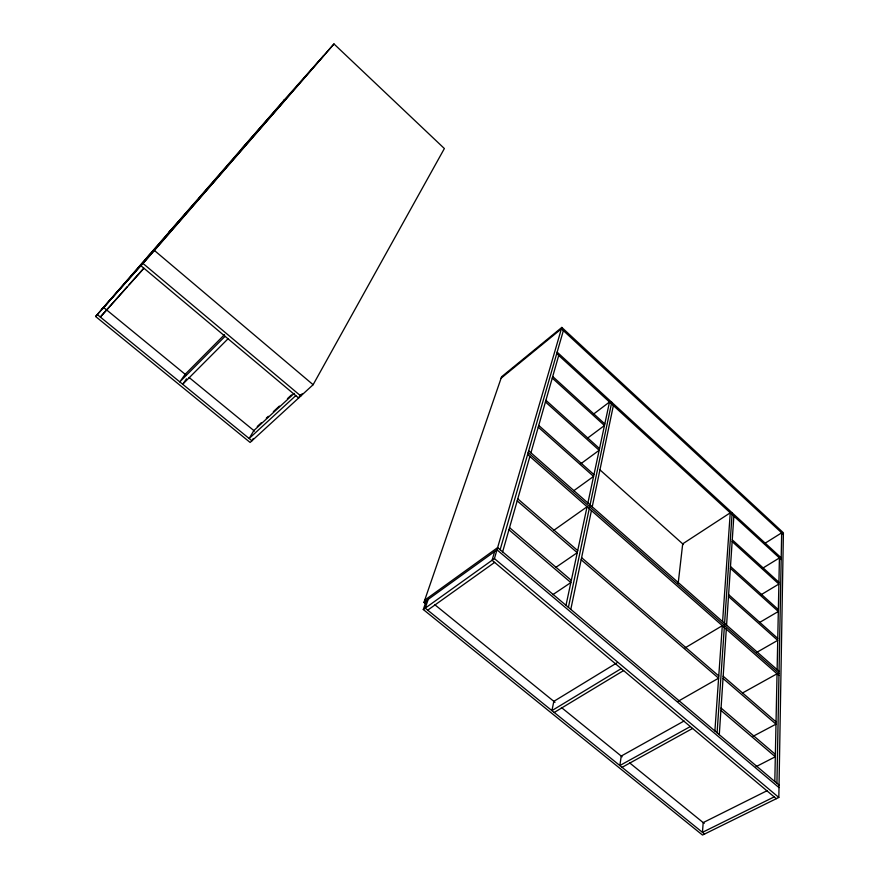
<?xml version="1.0" encoding="UTF-8"?>
<svg xmlns="http://www.w3.org/2000/svg" width="879" height="879" viewBox="0 0 879 879"><rect width="100%" height="100%" fill="white"/><g stroke="black" fill="none" stroke-linecap="round" stroke-linejoin="round"><path stroke-width="1.32" d="M426.304 600.731L423.293 609.521L702.508 835.05L778.827 797.451L783.398 532.795L561.813 327.427L501.601 376.772L423.931 602.434L426.062 604.159M776.926 783.321L781.673 532.839L764.367 543.661M774.806 781.53L777.036 673.797L742.81 692.817M777.124 669.633L779.42 557.934L762.269 568.46M719.286 734.668L726.307 629.199M726.581 625.123L733.844 516.116M717.088 732.822L732.163 512.82M714.891 730.965L722.307 625.683L684.95 647.955M722.593 621.607L730.251 512.82L682.697 543.848L678.181 583.392M570.801 609.367L591.435 510.6M592.226 506.787L613.366 405.582M568.394 607.345L611.751 402.274M565.988 605.312L587.073 506.765L553.891 530.257M587.886 502.975L609.499 402.022L593.358 414.24M502.634 551.847L529.872 456.465M530.927 452.795L558.725 355.446M500.129 549.727L563.362 330.614M423.293 609.521L494.427 558.594L561.813 327.427M494.646 551.518L492.075 560.264L776.322 798.681M428.205 599.357L425.205 608.147L704.562 834.039M170.922 230.034L95.602 316.484L250.119 442.445L313.122 384.716L444.378 148.54L333.976 43.95L140.871 265.678L298.629 398L300.519 394.649M302.079 393.759L300.816 395.989L142.925 263.381M253.284 438.5L251.943 440.775L97.305 314.572M186.513 378.816L182.689 384.255L228.024 338.789M170.922 230.573L196.017 201.785M198.709 198.698L201.434 195.523M204.082 192.523L284.51 100.129L282.906 101.931M95.602 316.484L154.418 250.471L333.976 43.95M172.207 228.551L284.422 99.745M283.543 100.744L323.725 55.509M241.505 149.001L284.873 100.173M240.934 150.155L242.956 147.87M168.922 232.276L217.937 177.14M168.922 232.572L170.724 230.551L101.854 309.584L103.755 307.452M148.243 256.305L150.078 254.251M125.521 282.412L127.796 279.841M101.338 309.847L150.496 254.668M127.356 286.587L100.338 317.044L143.958 268.271M129.169 284.565L143.651 268.381M224.475 334.668L185.183 374.289L179.788 381.882L225.068 336.305M257.261 426.502L261.283 422.788M266.315 418.151L268.326 416.294M273.358 411.658L279.39 406.087M287.433 398.659L291.454 394.946M294.179 393.385L253.855 430.556L249.153 438.5L295.783 395.616M501.118 378.19L561.417 328.812L783.365 534.41M587.963 437.83L604.466 425.513L552.265 378.069M580.47 464.013L599.17 450.279L545.452 401.934M573.756 490.724L593.578 476.407L538.245 427.139M424.7 600.192L497.624 547.617L779.036 785.101M423.931 602.434L496.976 549.836L778.992 787.606M427.688 610.158L494.613 562.395M555.891 567.34L577.25 552.682L517.193 500.865M552.814 594.676L570.856 582.557L508.941 529.795M616.849 662.887L553.836 701.354L551.924 710.606L621.244 668.611M554.231 712.473L623.596 670.578M761.324 594.589L778.882 584.052L732.152 541.574M759.577 622.486L778.322 611.487L730.372 568.339M756.599 652.449L777.717 640.362L728.493 596.522M678.094 701.299L718.604 678.192L581.162 559.769M684.093 720.989L621.233 756.061L619.86 765.543L690.334 726.559M622.079 767.334L692.586 728.449M753.149 736.272L775.992 724.153L723.032 678.456M756.006 766.697L775.322 756.764L720.901 710.397M767.026 790.737L703.189 822.601L702.464 832.336L774.19 796.89M434.6 604.543L555.023 702.31M561.406 707.496L622.156 756.808M629.617 762.862L704.211 823.425M103.546 307.408L185.887 374.872M189.062 377.465L254.503 431.095M494.427 558.594L778.827 797.451M154.418 250.471L313.122 384.716M509.545 527.664L571.328 580.36M721.055 708.045L775.366 754.369M581.601 557.671L718.769 675.962M517.775 498.854L577.701 550.606M723.175 676.226L776.036 721.879M528.675 450.817L779.047 671.325M528.147 452.641L779.003 673.413M527.62 454.476L778.97 675.501M538.739 425.414L593.962 474.616M728.614 594.6L777.761 638.396M599.83 469.749L683.455 544.53M545.914 400.297L599.533 448.587M730.493 566.515L778.354 609.619M552.704 376.52L604.807 423.909M732.262 539.838L778.926 582.272M557.143 352.138L781.2 557.835M556.726 353.6L781.167 559.538"/></g></svg>
